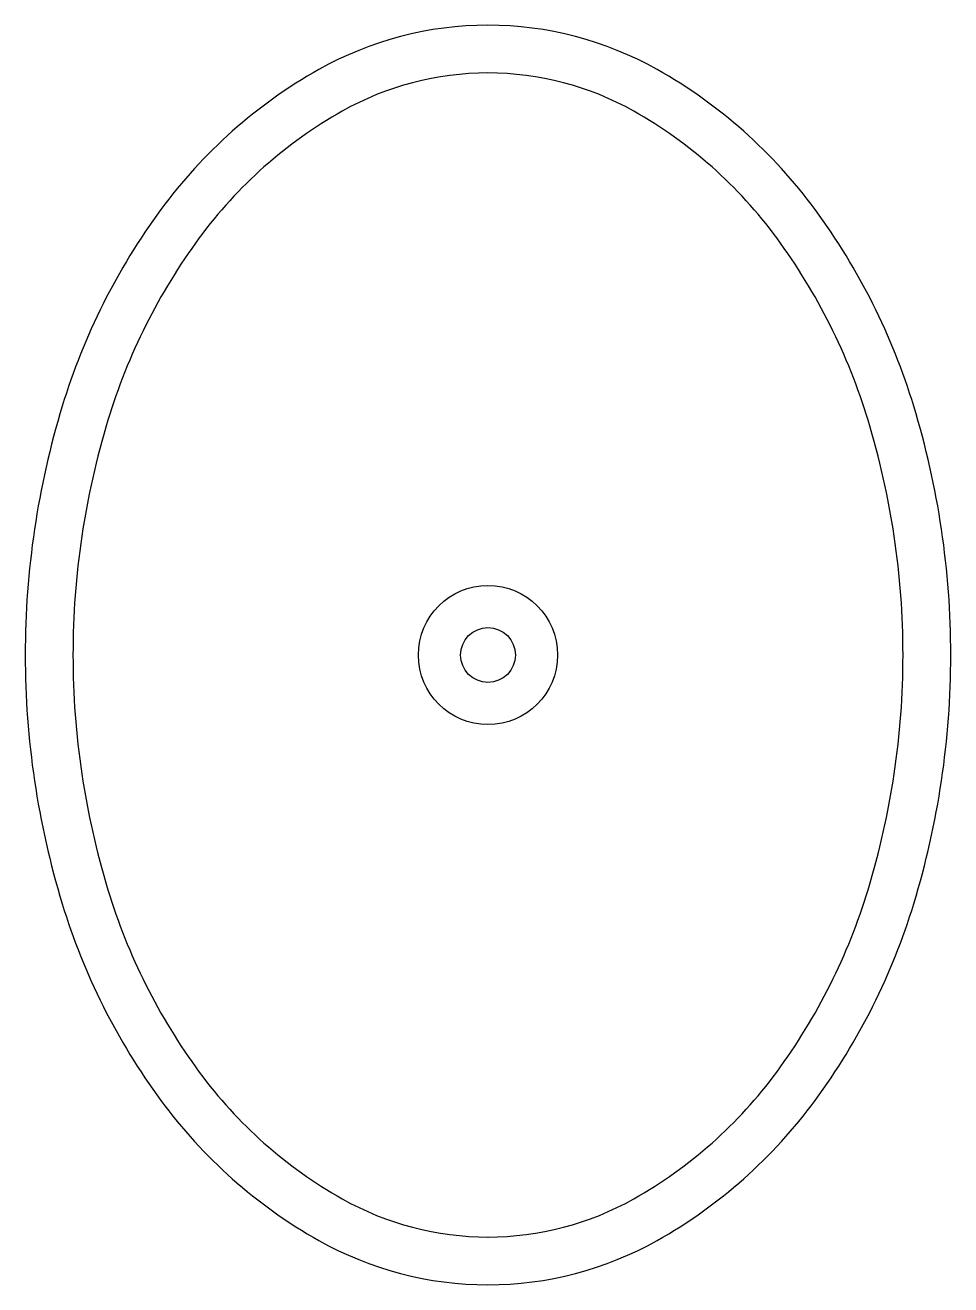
# Model space of a CAD drawing. Extents: x 0.03 to 0.39, y -0.035 to 0.455.
import ezdxf

# ---------------------------------------------------------------- set-up
doc = ezdxf.new("R2010")
doc.units = 0
doc.header["$LTSCALE"] = 0.02
doc.header["$MEASUREMENT"] = 0
doc.layers.add('PEÇAS', color=252, linetype='CONTINUOUS')

msp = doc.modelspace()

# ---------------------------------------------------------------- linework, layer by layer
at = {"layer": 'PEÇAS'}
for points in [[(0.21, -0.035, 0.129052), (0.27581, -0.01773, 0.106347), (0.33728, 0.03676, 0.084756), (0.3756, 0.11324, 0.073988), (0.39, 0.21, 0.073988), (0.3756, 0.30676, 0.084756), (0.33728, 0.38324, 0.106347), (0.27581, 0.43773, 0.129052), (0.21, 0.455, 0.129052), (0.14419, 0.43773, 0.106347), (0.08272, 0.38324, 0.084756), (0.0444, 0.30676, 0.073988), (0.03, 0.21, 0.073988), (0.0444, 0.11324, 0.084756), (0.08272, 0.03676, 0.106347), (0.14419, -0.01773, 0.129052)], [(0.21, -0.01642, 0.129052), (0.26669, -0.00154, 0.106347), (0.32231, 0.04776, 0.084756), (0.35783, 0.11865, 0.073988), (0.37142, 0.21, 0.073988), (0.35783, 0.30135, 0.084756), (0.32231, 0.37224, 0.106347), (0.26669, 0.42154, 0.129052), (0.21, 0.43642, 0.129052), (0.15331, 0.42154, 0.106347), (0.09769, 0.37224, 0.084756), (0.06217, 0.30135, 0.073988), (0.04858, 0.21, 0.073988), (0.06217, 0.11865, 0.084756), (0.09769, 0.04776, 0.106347), (0.15331, -0.00154, 0.129052)]]:
    msp.add_lwpolyline(points, format="xyb", close=True, dxfattribs=at)
for radius in [0.02706, 0.01064]:
    msp.add_circle((0.21, 0.21), radius, dxfattribs=at)

doc.saveas('drawing.dxf')
